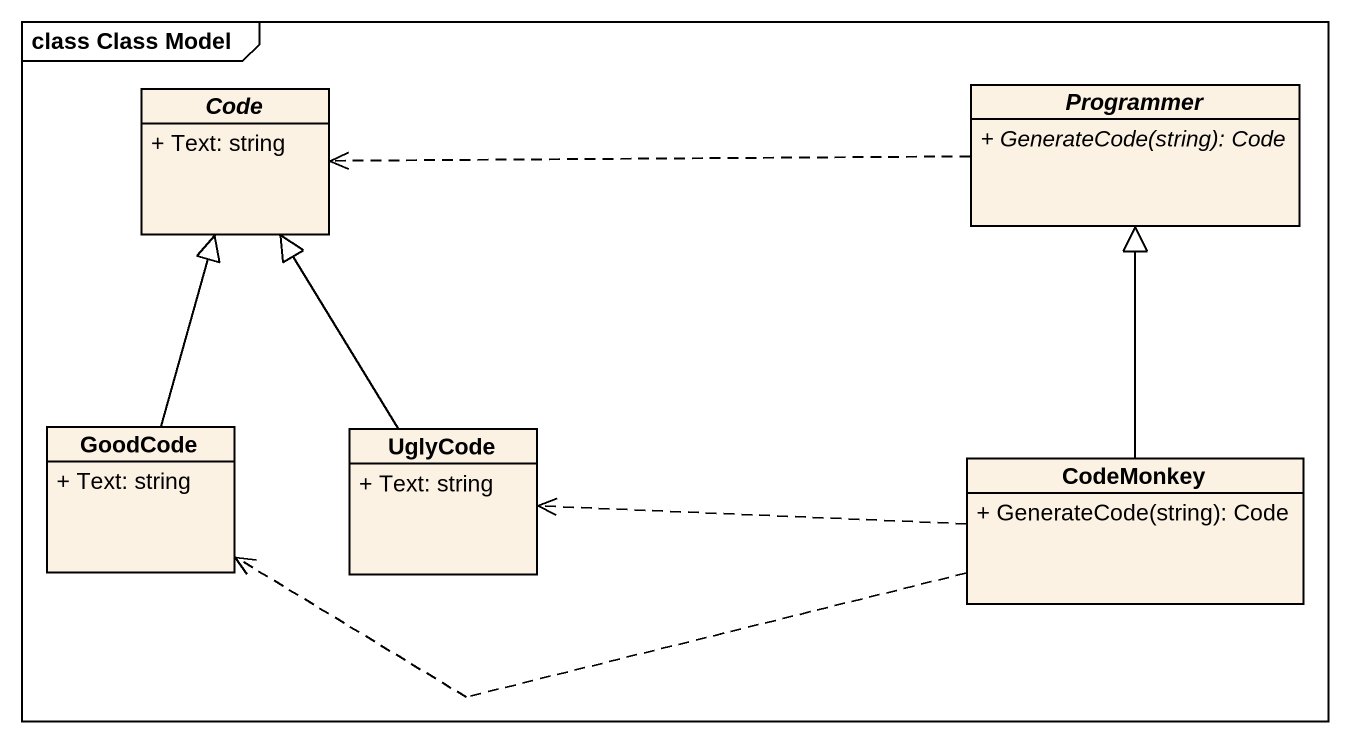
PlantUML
@startuml
mainframe class Class Model
hide circle
hide empty members
skinparam classAttributeIconSize 0
abstract class Code {
  + Text: string
}
abstract class Programmer {
  {abstract} + GenerateCode(string): Code
}
class GoodCode {
  + Text: string
}
class UglyCode {
  + Text: string
}
class CodeMonkey {
  + GenerateCode(string): Code
}
Programmer .left.> Code
GoodCode -up-|> Code
UglyCode -up-|> Code
CodeMonkey -up-|> Programmer
CodeMonkey .left.> GoodCode
CodeMonkey .left.> UglyCode
@enduml
